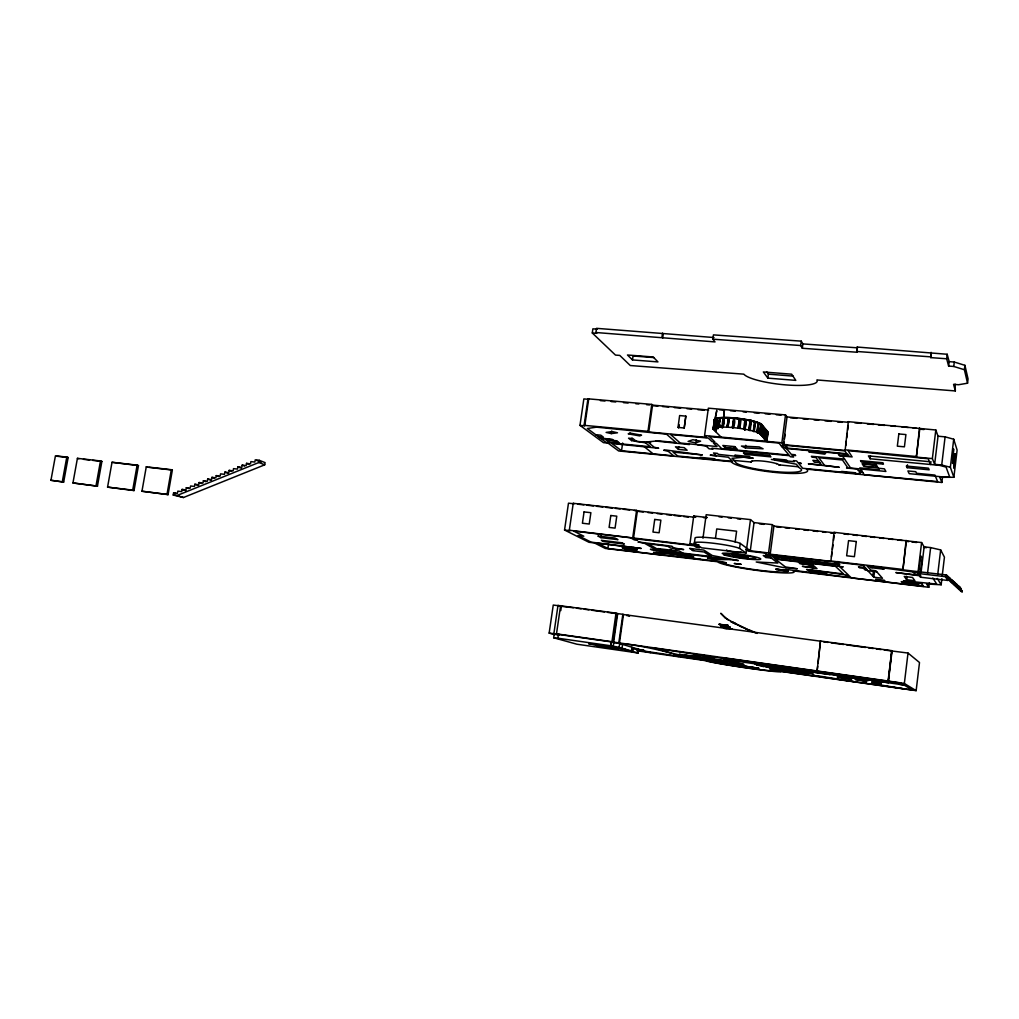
<?xml version="1.0" encoding="UTF-8"?>
<svg xmlns="http://www.w3.org/2000/svg" width="1019" height="1019" viewBox="0 0 1019 1019"><rect width="100%" height="100%" fill="white"/><g stroke="black" fill="none" stroke-linecap="round" stroke-linejoin="round"><path stroke-width="1.5" d="M702.97 538.236L706.18 514.71L750.481 519.614L746.035 553.05L701.671 547.814L694.359 543.102L695.034 538.134A23.437 2.433 7.8 0 1 713.899 538.185A23.437 2.433 7.8 0 1 740.24 543.394L750.302 550.795L768.568 552.935L770.211 554.209L830.867 561.354L834.039 532.326L921.596 542.554L917.877 573.442L920.488 577.2L947.619 580.422L945.505 576.703L945.721 574.894M947.874 578.091L946.511 574.996L902.898 569.85L906.12 540.376M946.447 575.557L949.377 578.843M947.976 576.321L950.791 580.766M947.619 580.422L947.823 578.652M948.702 576.983L950.816 580.155M951.44 581.976L949.428 577.646M949.364 578.219L952.345 580.308L955.02 585.237L954.306 584.588M952.345 580.308L954.536 582.295L957.172 587.199L956.459 586.549M954.37 584.027L952.154 582.626M954.536 582.295L956.739 584.295L959.325 589.16L958.612 588.511M955.809 585.339L956.523 585.989M956.739 584.295L958.752 587.39M957.465 584.97L962.203 591.784L960.395 587.632L958.204 585.632M957.962 587.301L958.675 587.95M960.115 589.262L962.267 591.224M960.395 587.632L959.529 588.116L945.657 575.468L947.797 579.276L961.426 591.695M597.363 329.15L592.88 328.831L592.281 332.984L615.476 355.083L619.769 355.414L630.277 365.528L743.857 374.164A37.155 7.426 6.6 0 0 785.815 384.902A37.155 7.426 6.6 0 0 816.856 379.96L955.338 390.939L953.567 384.354L958.535 384.736L967.54 383.208L964.394 369.731L953.759 366.458L948.638 366.076L949.16 361.656L947.199 354.268L857.183 347.046L857.004 352.243L802.31 348.269L800.679 345.53L801.252 341.148L713.44 334.882L712.854 339.187L715.007 341.913L595.924 332.512L596.535 328.335L714.001 337.531M927.557 573.188L930.627 547.598L924.131 546.872L921.596 542.554M579.977 425.382L584.766 425.827L584.091 425.331L587.963 398.811L588.625 399.333L583.849 398.913L579.977 425.382L603.439 442.641L608.012 443.087L618.635 450.958L731.362 461.696A38.455 5.732 7.2 0 0 775.459 472.459A38.455 5.732 7.2 0 0 806.386 469.109L941.874 482.471L939.824 477.338L953.873 477.274L950.37 467.301L941.722 465.008L945.097 436.845L938.028 436.208L935.811 429.993L848.279 421.662L845.12 450.423L783.394 444.628L781.866 442.768L704.588 435.546L708.345 408.173L785.522 414.924L787.037 416.924L783.394 444.628M953.759 366.458L954.281 362.038L949.16 361.656M636.709 650.721L704.588 660.529A38.786 1.363 8.5 0 0 749.156 668.324A38.786 1.363 8.5 0 0 780.121 671.317L916.145 690.665L919.507 662.528L908.018 653.052L884.237 650.007M564.551 530.033L570.22 530.695L569.315 530.237L573.238 503.31L574.13 503.819L568.475 503.182L564.551 530.033L588.982 542.286L594.408 542.936L605.311 548.451L717.643 561.749A38.697 3.541 7.8 0 0 762.199 571.073A38.697 3.541 7.8 0 0 792.973 570.857L928.806 587.275L929.353 582.779M941.874 482.471L942.435 477.796M955.338 390.939L955.134 384.112M937.798 573.926L940.652 549.916L930.627 547.598M950.37 467.301L953.708 439.227L945.097 436.845M964.394 369.731L964.917 365.324L954.281 362.038M928.806 587.275L926.538 583.963L941.161 584.791L941.887 578.652M942.244 575.582L944.435 557.164L940.652 549.916M953.873 477.274L957.108 450.08L953.708 439.227M967.54 383.208L968.05 378.928L964.917 365.324M916.145 690.665L904.35 683.469L888.071 681.023L891.765 650.657L820.486 641.027L817.072 671.075L817.671 666.362M888.326 681.176L891.765 650.657M888.377 681.201L892.071 650.886M941.722 465.008L934.64 464.333L932.36 458.614L916.348 457.111L919.546 427.916M916.348 457.111L919.813 428.591M902.898 569.85L906.426 540.86M948.638 366.076L946.664 358.777L930.793 357.618L931.099 352.345M930.793 357.618L931.341 353.134M906.209 579.009L906.541 576.27M906.757 579.722L904.261 576.461L912.502 577.442L914.884 580.69L906.757 579.722L907.139 576.652M930.946 461.556L930.589 464.511L928.207 458.754L848.075 450.627L852.139 456.92L842.484 455.99L850.585 468.014L885.88 471.453L884.403 468.842L878.403 468.256L879.295 469.772L859.845 467.887L864.239 474.714L937.607 481.567L934.933 475.071L916.565 473.287L915.814 471.708L907.878 470.944L909.215 473.657L944.524 477.096L949.581 476.714L946.078 467.122L939.709 465.377L870.111 458.754L868.417 455.901L929.417 461.671M904.35 683.469L908.018 653.052M932.36 458.614L935.811 429.993M920.233 574.767L914.731 574.117L913.215 571.977L918.781 572.64L920.794 555.903L922.233 558.208L920.603 571.761M920.488 577.2L920.692 575.429M921.061 572.423L924.131 546.872M946.664 358.777L947.199 354.268M934.64 464.333L938.028 436.208M913.419 572.003L866.851 565.685L870.901 570.143L875.831 570.729L882.492 578.257L873.818 577.213L874.557 571.188M907.127 467.683L906.311 466.052L928.5 468.18L929.188 469.81L907.127 467.683L907.47 464.804M870.111 458.754L870.481 455.837M872.799 576.117L873.461 570.729M857.004 352.243L857.183 347.046M818.066 663.216L820.486 641.027M831.44 556.858L832.014 552.349M832.396 549.343L832.969 544.834M833.542 540.337L834.115 535.828M845.706 445.736L846.305 441.061M846.7 437.941L847.286 433.266M847.681 430.145L848.279 425.458M837.694 562.896L835.389 562.628L837.198 564.386L839.49 564.653L837.694 562.896L837.873 561.456M811.786 567.43L808.844 564.921L799.329 563.354L812.729 564.946L817.021 568.653L802.361 566.309L811.786 567.43L812.309 563.392M812.602 568.131L813.124 564.093M788.069 571.264L787.763 570.245L776.109 569.277L788.069 571.264L787.763 570.245M745.373 628.634C767.294 638.48 707.938 610.508 740.775 626.468M754.939 632.824L757.295 633.398M771.434 558.145L765.868 557.482L766.237 554.667M781.866 442.768L785.522 414.924M782.681 444.131L782.286 447.086L786.031 448.003L846.776 453.748L844.929 450.92L783.687 445.163L784.095 442.093M768.568 552.935L772.287 524.632L754.035 522.594L750.481 519.614M784.49 439.023L785.101 434.412M770.211 554.209L773.905 526.059L772.287 524.632M785.534 447.392L785.929 444.437M786.031 448.003L786.439 444.959M697.289 444.653L706.256 446.182L709.058 448.806L712.943 449.188L711.937 448.233L789.483 455.684L790.387 456.754L793.546 457.06L792.043 455.251L795.673 455.595L794.973 454.741L791.33 454.385L786.451 448.5L786.846 445.456M802.31 348.269L802.883 343.912L801.252 341.148M776.376 569.659L776.172 568.844M723.643 627.971L732.444 629.131M723.77 627.003L721.095 625.933L723.77 627.003L730.139 627.207L721.095 625.933M720.7 613.374C728.407 620.953 724.038 616.559 732.19 622.15M735.145 542.057L736.597 531.192L716.739 528.937L715.491 538.21M750.15 430.629L751.525 420.299L746.367 419.841L744.978 430.158M728.177 619.972L725.044 617.425M728.267 625.768L719.223 624.405L728.267 625.768L726.865 624.914M727.018 628.672L724.7 628.634M753.296 431.139C757.321 402.136 751.207 451.302 755.27 422.006M754.353 431.33L755.232 421.993L754.531 421.917M730.088 627.64L728.139 626.736M746.035 553.05L739.565 548.413L740.24 543.394M756.9 432.311L758.123 423.102L758.824 423.203L757.843 432.515L756.9 432.311L757.843 432.515M758.123 423.102C755.079 452.334 761.346 403.486 757.283 432.298M721.044 437.087L713.3 429.292A24.061 4.012 7.2 0 1 732.979 427.598A24.061 4.012 7.2 0 1 759.817 433.572L760.811 423.993A23.743 4.089 7.1 0 0 734.317 418.032A23.743 4.089 7.1 0 0 714.892 419.866L722.586 427.853M766.581 441.342L759.817 433.572L761.053 424.299L759.575 433.546M714.395 420.274L713.16 429.356L714.306 419.79A24.341 4.191 7.1 0 1 734.228 417.917A24.341 4.191 7.1 0 1 761.384 424.019L760.556 434.158M767.855 378.138L763.346 371.96L791.674 374.19L795.775 380.367L767.855 378.138L768.377 374.164L766.581 371.668M760.798 434.947L762.085 425.891M736.38 623.87L732.253 621.717M761.664 435.941L763.282 426.783L762.148 435.992M762.938 436.896L763.664 427.763M764.849 428.642L763.728 437.801M763.944 438.565L765.142 429.521L764.505 438.705M764.021 438.654L765.231 429.61M764.798 439.546L765.919 430.438L765.282 439.597M750.302 550.795L754.035 522.594M766.059 440.475L767.167 431.394L765.982 440.386M761.766 425.127L767.536 431.967L766.823 441.367L768.109 432.018L761.384 424.019M766.747 441.278L767.931 432.298M726.891 427.139L727.579 427.254L726.891 427.139L728.572 417.943L729.247 418.07L727.999 427.292L728.623 417.943L727.375 427.152M727.362 425.713L728.827 418.045L728.152 417.93M734.189 418.401C729.158 437.711 737.692 421.981 733.565 418.274L732.47 427.598L734.1 418.312A24.341 4.178 7.1 0 0 714.255 420.172L720.866 427.025M733.349 427.598L734.1 418.312A24.341 4.178 7.1 0 1 761.333 424.401L760.798 424.363A23.743 4.076 7.1 0 0 734.266 418.427A23.743 4.076 7.1 0 0 714.841 420.236L714.829 420.159M739.272 418.885L738.062 428.209L739.769 418.936M740.227 419.089L738.992 428.324L740.316 419.013M739.921 428.235L741.08 419.369L746.023 419.853M744.647 430.145C746.048 407.103 747.233 429.661 743.603 429.037L744.94 419.713M725.362 617.896L721.108 613.425M721.223 624.965L719.287 623.959M745.399 447.927L741.437 446.067L759.206 446.933L763.104 448.793L745.399 447.927L745.755 445.278M748.787 430.031C752.748 401.091 746.328 449.965 751.118 420.949L750.43 420.872L749.436 430.069M750.022 420.796L750.672 420.834L749.194 430.107L749.882 430.171M569.315 530.237L691.926 545.05L689.927 543.777L693.735 515.983L707.339 517.499M714.179 428.388C711.415 432.693 722.267 384.864 713.058 429.254M714.956 419.191L714.026 429.789M713.988 428.515L715.414 419.268M715.172 427.738C717.198 405.231 717.147 429.878 715.363 427.674M715.147 429.203L716.599 418.529L717.287 418.592L715.937 431.725L716.421 418.605M716.344 428.706L716.599 422.554M716.879 427.993L717.3 424.987M716.968 428.082L717.389 425.089M717.363 428.031L717.975 423.535M717.452 428.133L718.064 423.624M717.784 428.91L719.974 418.045L719.07 427.318C716.332 428.375 721.528 419.943 720.013 418.159L719.325 418.096M718.077 427.509L718.484 424.515M718.459 427.458L719.631 418.057L720.318 418.147M718.548 427.547L719.745 418.198M722.063 427.063C722.688 414.618 725.923 414.644 723.133 427.165C725.961 389.118 723.082 426.579 722.407 427.05M724.127 417.866L723.133 427.165M678.476 449.404L675.47 446.819L684.195 447.659L687.137 450.245L678.476 449.404L678.832 446.793M677.979 427.394L684.208 428.005L685.812 416.109M684.208 428.005L685.851 416.147L679.622 415.548L678.017 427.432M675.712 549.075L675.279 552.234L671.597 550.069L679.265 550.986L682.883 553.139M695.837 442.832L700.626 441.151L692.831 439.724L688.105 441.418L695.837 442.832L696.257 439.762M631.423 650.988L619.157 647.345L619.692 643.498L638.671 649.307L638.161 652.988L625.08 650.084L631.423 650.988L631.946 647.243M632.952 651.447L633.474 647.715M679.011 425.012L678.603 427.967L679.074 425.063M631.665 440.641L628.557 438.195L632.926 438.616L635.996 441.061L631.665 440.641L632.035 438.03M619.157 647.345L610.738 645.766L611.285 641.894L558.399 634.404L557.852 638.212L558.871 638.505L553.674 637.767L554.221 633.958L559.418 634.697L558.399 634.404M611.018 645.842L611.566 641.983M888.071 681.023L613.043 642.046L611.96 641.715L616.011 613.12L557.979 605.464L553.877 633.614L554.947 633.92M613.043 642.046L617.081 613.527L616.011 613.12M613.655 642.136L617.692 613.604M613.234 646.492L613.769 642.658L611.285 641.894M632.735 537.714L636.595 510.379L573.238 503.31M704.588 435.546L706.524 437.406L648.759 431.992L647.969 431.317L651.765 404.403L587.963 398.811M618.8 642.862L622.838 614.304L617.081 613.527M633.538 538.159L637.384 510.876L636.595 510.379M661.955 337.302L662.554 333.06M648.759 431.992L652.542 405.116L651.765 404.403M619.45 643.065L623.475 614.533L622.838 614.304M662.681 338.104L663.28 333.888M621.959 648.492L588.664 643.741L626.252 649.765L621.959 648.492L622.584 644.11M611.298 433.61L617.476 432.782L612.266 431.572L606.114 432.413L611.298 433.61L611.655 431.088M600.968 537.663L597.835 536.019L614.966 538.045L617.998 539.688L600.968 537.663L601.35 534.95M632.493 359.924L627.475 354.994L653.192 356.981L657.943 361.911L632.493 359.924L633.066 355.975L654.007 357.593M862.775 472.421L859.195 472.077L860.431 473.962L802.666 468.269L798.578 463.327L801.265 463.594L800.858 463.097L798.157 462.83L796.578 460.932L793.508 460.626L794.374 461.658L771.358 459.416L796.323 464.218L799.444 467.95A33.321 4.968 7.2 0 1 773.892 471.491A33.321 4.968 7.2 0 1 735.438 461.683L731.999 458.321L743.462 457.225L753.207 458.181L718.408 454.372L717.338 453.353L713.504 452.984L716.446 455.735L710.205 455.136L728.33 457.238L732.636 461.403L677.673 455.99L673.049 452.092L702.333 454.945L666.184 450.041L663.675 450.22L668.311 451.379L673.712 455.888L621.539 450.742L622.647 443.023M786.108 569.761L788.158 570.92A33.729 3.095 7.8 0 1 760.301 570.398A33.729 3.095 7.8 0 1 722.586 562.985L721.019 561.673L663.636 554.935L659.599 552.667L693.621 556.756L664.273 552.68L655.956 551.916L661.331 554.922L607.884 548.464L608.56 543.777M557.979 605.464L559.049 605.821L553.253 605.044L549.152 633.105L557.355 634.111L556.501 633.856L560.603 605.643L561.456 605.923L560.768 610.623M584.842 425.407L588.715 398.875M246.522 463.378L246.152 465.581L242.178 465.135L241.809 467.326L237.835 466.893L237.465 469.084L233.504 468.638L233.134 470.829L229.186 470.383L228.804 472.574L224.868 472.128L224.486 474.319L220.55 473.873L220.18 476.064L216.257 475.618L215.875 477.796L211.952 477.351L211.583 479.541L207.672 479.083L207.29 481.274L203.38 480.815L203.01 482.993L199.113 482.547L198.73 484.726L194.833 484.267L194.463 486.445L190.578 485.987L190.196 488.165L186.324 487.706L185.942 489.884L182.07 489.426L181.7 491.604L177.828 491.145L177.459 493.311L173.599 492.852L173.217 495.03L183.445 497.527L264.723 464.817L265.093 462.626L259.234 460.295L255.234 459.849L254.865 462.053L250.878 461.62L250.508 463.823L246.522 463.378L248.903 464.295M173.217 495.03L177.077 495.489L258.864 462.499L259.234 460.295M168.071 494.584L172.351 470.065L171.319 469.708L146.265 466.842L141.959 491.234L168.071 494.584L141.959 491.234M167.027 494.253L171.319 469.708M134.024 490.572L132.699 490.152L137.132 465.148L112.014 462.282L107.568 487.12L134.024 490.572L138.457 465.594L137.132 465.148M97.442 486.165L101.887 461.429L100.486 460.97L77.419 458.333L72.948 482.955L97.442 486.165L72.948 482.955M96.028 485.732L100.486 460.97M50.95 480.28L55.434 455.799L66.783 457.098L68.146 457.531L63.675 482.051L50.95 480.28L63.675 482.051M62.312 481.643L66.783 457.098M750.672 420.834L751.118 420.949M740.635 626.481L745.449 628.621M644.67 442.119L658.172 440.845L676.081 442.564L666.464 434.145L596.523 427.165L587.339 428.502L606.165 442.437L650.377 446.73L644.67 442.119L634.315 441.112L645.524 442.806M724.382 417.968L723.312 417.879M751.971 461.174L752.366 461.047M779.599 464.931L778.949 464.855L779.713 464.982M798.412 466.817L779.013 464.855A14.215 2.14 7.2 0 0 762.913 461.11A14.215 2.14 7.2 0 0 751.258 462.155M754.888 422.006L755.589 422.108M731.922 622.125L736.317 624.316M759.384 433.457L760.047 433.572M802.883 343.912L857.565 347.836M712.854 339.187L800.679 345.53M856.622 351.466L930.551 356.841M592.281 332.984L596.765 333.315L595.924 332.512M768.377 374.164L793.19 376.113M719.439 409.778L724.178 410.198M730.483 410.746L735.221 411.166M743.118 411.854L746.277 412.135M754.175 412.822L758.913 413.243M765.218 413.79L769.956 414.211M776.274 414.758L781.013 415.179M652.542 405.116L708.689 410.046M787.037 416.924L848.674 422.337L848.279 421.662M854.775 422.796L861.055 423.344M867.347 423.904L873.64 424.452M878.353 424.872L884.645 425.42M890.924 425.967L895.65 426.388M901.93 426.936L908.222 427.483M912.935 427.904L916.081 428.184M600.369 400.62L604.993 401.027M611.145 401.562L615.769 401.97M623.462 402.645L628.086 403.053M635.78 403.728L638.849 403.995M646.556 404.67L649.625 404.951M651.74 405.587L657.905 406.135M662.528 406.543L668.693 407.078M674.374 407.587L680.654 408.135M686.921 408.683L691.634 409.103M697.913 409.651L704.193 410.211M790.451 417.79L796.731 418.338M802.997 418.898L807.71 419.306M813.977 419.866L818.677 420.274M824.957 420.822L831.224 421.382M837.503 421.93L842.203 422.337M919.418 429.139L924.016 429.534M716.255 421.764L714.93 430.719M721.516 427.216L714.79 420.223M767.46 432.247L761.282 424.413M584.091 425.331L647.969 431.317M844.7 449.787L916.068 456.487M781.051 445.621L784.312 445.927L783.687 445.163M786.451 448.5L847.872 454.308L849.056 456.117L839.21 455.187M842.738 456.385L839.834 456.117L837.962 453.366M595.72 434.705L600.815 435.189L603.299 437.062L598.229 436.565M844.509 459.009L811.404 456.308L812.067 457.174L815.939 457.544L821.709 465.123L808.347 463.823L839.261 467.301L824.588 465.416L818.805 457.722L842.484 460.002L847.719 467.67L846.572 468.014L857.221 469.058L858.265 470.651L861.845 470.995M599.898 437.813L612.916 439.66L600.841 438.501M818.486 460.881L812.895 460.346L814.308 462.167L819.862 462.702M776.287 463.569L776.542 463.658M751.347 462.04L734.215 460.486M723.821 626.57L730.139 627.207M718.994 516.773L722.076 517.117M728.241 517.805L731.311 518.136M737.476 518.824L740.558 519.168M703.479 517.614L706.434 517.945M759.422 523.855L763.944 524.365M773.905 526.059L834.497 532.822L834.039 532.326M577.607 504.163L583.912 504.876M587.071 505.22L593.376 505.921M596.523 506.277L602.828 506.978M605.987 507.335L612.292 508.035M615.438 508.392L620.176 508.914M623.322 509.271L629.627 509.971M694.143 517.219L634.366 510.506M843.936 533.981L848.458 534.478M852.992 534.988L857.527 535.497M862.049 536.007L866.583 536.503M870.43 536.937L874.977 537.446M879.537 537.956L884.084 538.465M888.644 538.975L893.192 539.484M897.752 539.994L902.299 540.503M798.004 529.256L795.737 529.014L798.883 529.358M638.607 511.5L643.269 512.022M647.931 512.544L652.593 513.067M657.255 513.589L661.917 514.111M666.579 514.633L671.241 515.155M674.349 515.499L680.565 516.2M683.673 516.544L688.334 517.066M776.223 526.823L780.618 527.32M785.025 527.804L789.419 528.301M803.596 529.893L808.309 530.415M813.035 530.937L817.747 531.472M822.46 531.994L825.607 532.351M830.319 532.873L835.032 533.396M905.713 541.306L908.821 541.649M911.916 541.993L916.578 542.516M923.583 547.343L926.488 547.674M56.809 456.232L68.146 457.531M83.456 459.327L89.596 460.028M92.678 460.371L101.887 461.429M138.457 465.594L112.014 462.282M721.286 624.52L728.33 625.322M148.889 467.377L172.351 470.065M721.044 626.367L728.088 627.182M689.927 543.777L699.009 544.847M698.219 545.229L695.264 544.872L699.543 547.623L696.308 547.241L693.888 545.7L634.773 538.733L637.537 540.287L634.315 539.904L630.506 537.777L573.697 531.077L583.798 536.211L578.015 535.523L591.122 542.133L641.244 548.451L597.542 543.203L607.884 548.464M830.409 560.921L902.579 569.417M917.877 573.442L945.505 576.703M768.874 556.196L763.256 555.533L765.868 557.482M865.156 567.558L858.469 566.768L859.476 567.812L866.112 568.602M915.47 574.882L895.867 572.563L920.144 575.837M948.574 579.365L949.364 579.454M876.786 571.812L867.831 570.742L873.818 577.213M950.727 581.327L951.504 581.416M921.635 583.569L904.044 581.454L903.458 580.715L936.716 584.091L932.856 577.99M657.599 552.833L653.523 552.349L659.357 553.827M107.568 487.12L132.699 490.152M721.414 561.915L726.343 562.794L721.77 562.246M776.109 569.277L787.712 570.691M748.188 667.228L755.639 667.954L727.337 663.738L758.926 668.286L639.614 650.389L650.874 652.619M719.223 624.405L726.802 625.36M573.366 607.744L560.909 606.28M576.474 608.165L581.136 608.802M584.244 609.222L588.906 609.846M592.014 610.266L604.445 611.948M607.553 612.368L615.591 613.527M623.475 614.533L820.855 641.231M823.416 641.779L828.09 642.416M831.211 642.836L843.681 644.517M846.802 644.938L865.526 647.473M868.634 647.893L873.321 648.53M876.442 648.95L881.117 649.587M626.672 615.54L629.627 615.935L628.073 615.349M776.427 569.226L788.133 570.831M556.501 633.856L611.96 641.715M613.769 642.658L625.641 644.339L624.061 643.855C646.326 646.25 667.751 652.402 689.43 657.331M725.35 658.822L654.797 648.211L671.508 653.294M800.909 669.674L799.953 669.266L807.417 671.241L903.968 684.959L900.847 683.087L722.547 657.815L728.967 660.108L803.278 670.668L754.009 663.012M727.12 659.446L724.038 659.013L731.54 661.675L679.316 654.249L680.17 654.529M733.451 661.649L743.997 664.49L739.667 663.866M760.518 665.407L756.187 664.783L763.893 666.681M632.302 648.415L643.995 650.3L635.13 649.039M789.738 670.973L813.187 673.839L807.379 671.368L830.154 674.603L828.129 673.686L888.593 682.781M557.852 638.212L610.738 645.766M791.916 671.839L796.285 672.54M675.164 655.548L679.265 656.134L678.463 655.879M740.647 664.834L743.475 665.229L729.846 660.35L738.469 661.458M818.142 675.877L856.138 681.978M638.161 652.988L576.869 644.212L553.674 637.767M744.418 666.834L708.039 660.923L709.122 661.331A34.251 1.197 8.5 0 0 752.188 668.553A34.251 1.197 8.5 0 0 773.421 670.158L769.689 668.757L804.36 673.699M646.836 441.915L650.695 442.845L649.052 443.023L654.185 447.214L658.682 448.271L611.846 443.494L621.539 450.742M655.867 441.061L689.392 444.564L688.564 443.813M549.152 633.105L554.935 634.748M555.724 634.391L558.73 635.245M177.077 495.489L183.445 497.527M678.387 656.58L673.686 655.077L740.303 664.706L743.704 665.916M173.599 492.852L176.147 493.68M77.419 458.333L78.845 458.792M182.07 489.426L185.878 490.674M692.818 657.79L684.857 655.179L732.597 661.968L739.603 664.464M186.324 487.706L188.846 488.547M700.078 658.822L700.792 659.064M708.396 660.019L709.109 660.248M146.265 466.842L147.322 467.199M194.833 484.267L198.59 485.541M199.113 482.547L201.596 483.401M203.38 480.815L205.863 481.681M730.343 663.28L733.387 663.713M207.672 479.083L211.379 480.382M211.952 477.351L214.423 478.229M216.257 475.618L218.703 476.497M224.868 472.128L228.511 473.466M229.186 470.383L231.606 471.287M754.569 663.751L768.695 667.407M237.835 466.893L241.439 468.256M773.268 669.394L776.402 670.591L816.181 676.272L813.468 675.126M242.178 465.135L244.56 466.052M775.803 668.413L787.967 670.273L792.234 671.967M256.712 460.435L261.119 462.18M258.864 462.499L264.723 464.817M786.846 669.992L782.987 668.464L791.33 670.629M812.296 674.96L820.537 676.896L912.413 690.016L904.261 685.137L899.267 684.297M750.239 630.328L755.003 632.391M753.754 632.315L750.175 630.761M837.847 674.947L836.841 674.476L849.247 676.565M873.168 684.411L871.309 683.482L903.101 688.691M624.52 546.439L628.112 548.362M631.143 549.916L634.455 551.674M633.894 547.572L637.41 549.47L633.117 547.47M659.076 548.833L661.548 550.235L672.54 551.559L670.133 550.145M689.494 558.068L688.564 557.508L700.766 559.431M727.999 427.292L729.247 418.07M735.985 556.259L734.126 554.986L744.545 556.221L746.341 557.495M693.735 515.983L695.722 517.397M745.691 549.33L748.137 551.101L764.772 553.062L766.683 554.514L788.693 556.833L790.897 558.641L768.148 555.648L777.841 563.048L756.213 561.991L783.114 567.494L797.355 568.768L785.432 566.946L775.293 559.138L835.402 566.284L843.503 573.926L806.564 569.494L848.687 575.302L839.847 566.806L843.21 566.87L775.255 558.794L772.669 556.794L839.707 564.73L794.26 559.036L792.081 557.227L863.004 565.239L867.131 569.71L864.252 569.366L868.188 570.793M609.502 441.877L607.018 440.017L615.871 440.87L618.304 442.73M786.095 569.761L785.534 569.341L846.865 577.111L845.439 575.76L849.68 576.27L851.349 577.862L923.622 586.384L921.112 582.83M774.873 556.412L773.472 555.33L784.312 556.603L785.662 557.686M644.135 446.64L653.192 453.863M810.729 570.857L812.41 572.245M823.225 572.36L824.817 573.748M811.188 561.354L813.442 563.329M701.39 458.333L700.308 457.365L714.676 458.779L715.72 459.735M724.101 445.774L726.114 447.761L735.845 448.704L733.884 446.704M735.858 456.066L734.903 455.124L749.449 456.537L750.366 457.48M714.306 419.79L722.025 427.802M877.321 581.008L875.652 579.2L884.25 580.231L885.842 582.027M774.618 459.735L773.739 458.741L786.477 459.977L787.318 460.97M870.952 566.475L872.035 567.685M881.69 567.749L882.709 568.946M761.715 425.509L767.536 432.336M903.815 583.276L902.758 581.964L916.641 583.632L917.609 584.944M914.935 574.143L915.775 575.315M842.153 472.154L841.63 471.415L855.374 472.778L855.858 473.504M918.094 571.634L918.781 572.64M937.263 578.435L941.161 584.791M946.422 576.143L947.861 578.716M947.25 575.659L948.651 578.193M946.511 574.996L949.288 580.015M950.154 578.308L952.867 583.276M958.93 586.294L961.49 591.135M959.669 586.969L962.203 591.784M694.359 543.102A23.45 2.356 7.9 0 1 713.224 543.229A23.45 2.356 7.9 0 1 739.565 548.413M740.507 551.75A7.553 0.752 7.8 0 1 734.623 552.043A7.553 0.752 7.8 0 1 726.725 550.005M953.58 449.124L952.587 463.416L953.58 449.124M955.07 453.748L954.001 468.039L955.07 453.748M898.834 433.954L897.331 446.182L904.413 446.832L905.916 434.578L898.834 433.954M856.304 541.522L854.406 556.68L846.649 555.775L848.547 540.643L856.304 541.522M596.981 645.715L617.896 648.912L596.981 645.715M654.72 519.448L652.962 532.058L659.115 532.771L660.872 520.149L654.72 519.448M610.801 515.499L609.095 527.422L615.068 528.122L616.775 516.174L610.801 515.499M584.053 511.92L582.409 523.231L589.237 524.033L590.88 512.697L584.053 511.92M809.723 451.009L808.869 451.99L824.766 454.181L825.683 453.2L809.723 451.009M630.009 433.088L628.213 433.839L639.715 435.915L641.55 435.177L630.009 433.088M730.101 559.584L715.402 559.635L707.619 558.17L727.375 559.189L651.116 549.636L650.402 549.241L656.3 549.942L644.619 543.331L637.958 541.942L671.929 546.248L673.75 547.98L683.685 549.572L670.578 548.018L667.369 546.108L648.109 543.815L659.56 550.349L711.173 556.54L704.04 551.992L692.78 550.655L691.952 550.145L693.544 550.336L689.596 548.4L703.874 550.094L712.357 555.546L738.367 560.577L730.101 559.584M727.935 555.011L723.668 554.705A19.527 1.885 7.8 0 0 754.722 559.571A19.527 1.885 7.8 0 0 750.124 555.864A19.527 1.885 7.8 0 0 722.229 553.534L727.375 554.209A14.432 1.388 7.8 0 1 748.71 556.17A14.432 1.388 7.8 0 1 750.481 558.705A14.432 1.388 7.8 0 1 727.935 555.011M778.936 443.087L709.39 436.578L714.803 441.851L711.937 441.584L708.32 438.081L670.604 434.54L680.208 443.01L717.058 446.539L713.466 443.061L716.319 443.329L721.732 448.627L788.986 455.073L778.936 443.087M734.763 446.615L722.84 445.469L725.248 447.863L737.094 448.997L734.763 446.615M882.683 462.753L860.52 460.626L861.399 462.027L883.46 464.142L882.683 462.753M876.416 465.072L862.125 463.696L863.806 466.371L877.97 467.734L876.416 465.072M875.308 465.161L863.475 464.014L864.889 466.282L876.646 467.415L875.308 465.161M616.61 440.781L605.783 439.737L608.776 441.966L619.539 443.01L616.61 440.781M769.6 455.391L743.411 452.869L744.864 454.347L770.924 456.869L769.6 455.391M882.849 567.749L869.538 566.182L870.888 567.672L884.11 569.239L882.849 567.749M785.343 556.603L772.084 555.037L773.867 556.425L787.05 557.979L785.343 556.603M745.87 556.221L732.253 554.603L734.686 556.259L748.213 557.877L745.87 556.221M621.959 542.796L601.388 540.337L603.859 541.611L624.329 544.057L621.959 542.796M670.897 550.145L657.905 548.591L660.809 550.247L673.699 551.788L670.897 550.145M634.085 549.075L622.138 547.636L625.067 549.177L636.951 550.617L634.085 549.075M824.995 572.385L808.449 570.385L810.678 572.232L827.097 574.219L824.995 572.385M917.928 583.658L901.255 581.645L902.554 583.25L919.087 585.25L917.928 583.658M740.953 564.284L734.419 563.494L740.953 564.284M704.753 655.548L693.748 654.402L707.377 656.465L704.753 655.548M711.606 657.892L704.74 656.924L713.733 658.631L711.606 657.892M803.711 670.846L760.913 664.77L767.358 667.216L809.277 673.19L803.711 670.846M866.876 679.902L845.821 676.909L868.213 680.59L866.876 679.902M864.685 680.768L855.145 679.418L866.634 681.749L864.685 680.768M850.063 678.82L837.121 676.985L851.527 679.507L850.063 678.82M880.467 683.163L871.767 681.915L881.295 683.596L880.467 683.163M714.943 660.159L697.404 657.65L716.281 660.618L714.943 660.159"/></g></svg>
